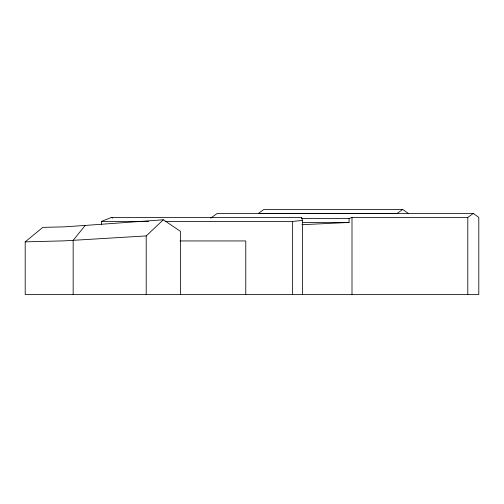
<?xml version="1.0" encoding="UTF-8"?>
<svg xmlns="http://www.w3.org/2000/svg" width="504" height="504" viewBox="0 0 504 504"><rect width="100%" height="100%" fill="white"/><g stroke="black" fill="none" stroke-linecap="round" stroke-linejoin="round"><path stroke-width="0.76" d="M301.43 218.005L301.581 217.489L111.346 217.489L101.436 221.42L101.436 224.564M180.489 294.557L180.489 231.38L163.346 219.776L85.189 225.433L73.162 240.351L73.162 294.557M210.685 218.119L217.199 213.469L473.3 213.469L478.8 217.394L478.8 294.557L25.2 294.557L25.2 241.863L64.165 240.862L146.204 235.916L163.346 219.776M25.2 241.863L42.802 227.361L63.995 226.869L85.189 225.433M402.715 209.444L397.215 213.368L258.432 213.368L263.932 209.444L402.715 209.444L408.215 213.368M301.965 218.541L349.077 218.541L352 217.394L467.794 217.394L473.3 213.469M165.142 221.42L292.559 221.42L302.469 220.469L302.469 294.557M301.915 224.702L349.077 222.459L349.077 218.541M302.765 222.535L349.077 222.459M101.436 221.42L148.623 221.42M179.959 240.944L245.776 240.944L245.776 294.557M111.346 217.489L112.764 218.049M301.581 217.489L302.469 220.469M467.794 217.394L467.794 294.557M352 217.394L352 294.557M292.559 221.42L292.559 294.557M146.204 235.916L146.204 294.557"/></g></svg>
